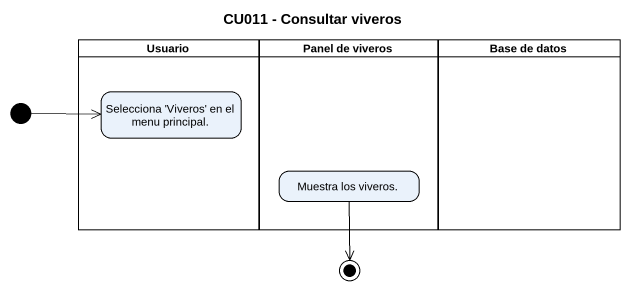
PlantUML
@startuml
title CU011 - Consultar viveros
hide empty description
state Usuario <<partition>> {
  state "Selecciona 'Viveros' en el menu principal." as Selecciona_Viveros_en_el
}
state "Panel de viveros" as Panel_de_viveros <<partition>> {
  state "Muestra los viveros." as Muestra_los_viveros
}
state "Base de datos" as Base_de_datos <<partition>>
state initial1 <<start>>
state final1 <<end>>
initial1 -right-> Selecciona_Viveros_en_el
Muestra_los_viveros --> final1
@enduml
